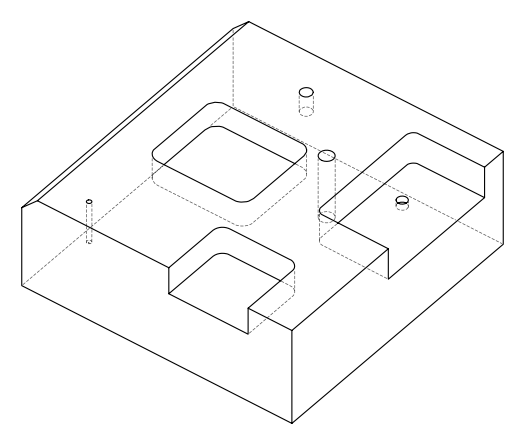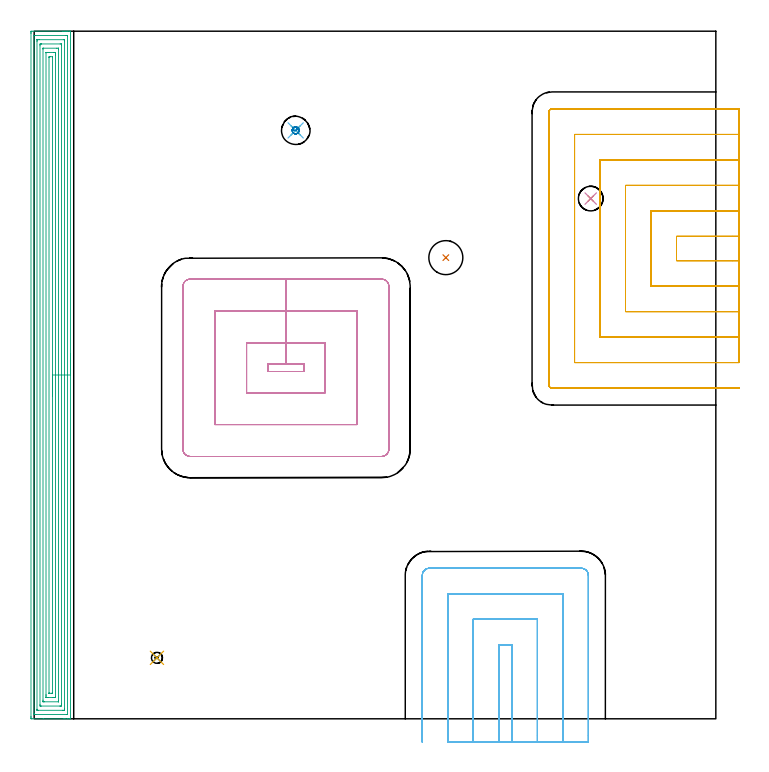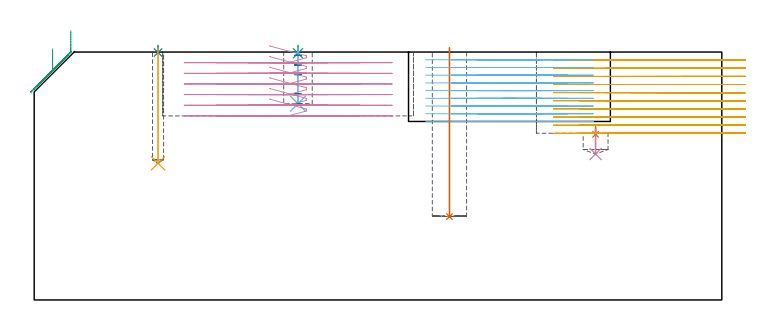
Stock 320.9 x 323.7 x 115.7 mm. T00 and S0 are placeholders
(PLAN: 12 operations, 8 tool changes, 85.1 min)
(1 SPOT_DRILL | STEP1POCKET | NXT0321_9005460120000 | 0.04 min | 4177 mm3)
(2 SPOT_DRILL_1 | STEP1POCKET_1 | NXT0321_9005460120000 | 0.03 min | 0 mm3)
(3 SPOT_DRILL_2 | STEP1POCKET_2 | NXT0321_9005460120000 | 0.03 min | 2 mm3)
(4 DRILL_BLIND_HOLE_INTO_CENTER | STEP1POCKET | NXT0301_087 | 0.06 min | 963 mm3)
(5 DRILL_BLIND_HOLE_INTO_CENTER_1 | STEP1POCKET_1 | UGT0301_447 | 0.22 min | 1068 mm3)
(6 DRILL_BLIND_HOLE_INTO_CENTER_2 | STEP1POCKET_2 | NXT0301_128 | 0.11 min | 2596 mm3)
(7 INDEXABLE_INSERT_DRILL_BLIND_HOLE_FROM_SOLID | STEP1POCKET_3 | NXT0302_003 | 0.32 min | 15382 mm3)
(8 MILL_ROUGH_BLIND_HOLE_CONTOUR | STEP1POCKET_2 | NXT0201_013 | Spiral | 0.39 min | 745 mm3)
(9 AREA_MILL | FG_CHAMFER_SURFACE | UGT0205_001 | 18.43 min | 55997 mm3)
(10 MILL_RECTANGULAR_POCKET | POCKET_RECTANGULAR_STRAIGHT | UGT0201_094 | Follow Part, ap 5, ae 75% | 10.35 min | 356229 mm3)
(11 MILL_SLOT | SLOT_PARTIAL_RECTANGULAR | NXT0201_012 | Follow Part, ap 4, ae 75% | 37.9 min | 477591 mm3)
(12 MILL_SLOT_1 | SLOT_PARTIAL_RECTANGULAR_1 | NXT0201_012 | Follow Part, ap 4, ae 75% | 17.22 min | 239045 mm3)
(TOOL NXT0321_9005460120000 | NC Spot Drill, 142deg, 12mm, Carbide, Uncoated | D12 PA142 FL30 Z2)
(TOOL NXT0301_087 | Carbide Drill 11.6mm [860.1-1160-058A1-MM 2214] | D11.6 PA140 FL72 Z2)
(TOOL UGT0301_447 | Carbide Drill 5.2 mm | D5.2 PA118 FL52 Z2)
(TOOL NXT0301_128 | Carbide Drill 12mm [861.1-1200-036A1-GP GC34] | D12 PA150 FL37.4 Z2)
(TOOL NXT0302_003 | Index. Insert Drill 16mm [880-D1600L20-05] | D16 PA176 FL80 Z2)
(TOOL NXT0201_013 | ENDMILL 10mm | D10 FL30 Z4)
(TOOL UGT0205_001 | Chamfer Mill 20 x 3 x 45 deg. | D20 FL50 Z2)
(TOOL UGT0201_094 | End mill 20 mm | D20 FL38 Z4)
(TOOL NXT0201_012 | ENDMILL 16mm [2P460-1600-NA 1630] | D16 FL38 Z6)
(OP 1 SPOT_DRILL)
G17 G21 G94 G90
T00 M6
G54
G17 G0 G90 X262. Y244.9 S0 M3
G43 Z125.7 H0
G94 G81 G98 Z77.301 F250. R80.8
G80
M5
M2
(OP 2 SPOT_DRILL_1)
G17 G21 G94 G90
T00 M6
G54
G17 G0 G90 X57.8 Y28.7 S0 M3
G43 Z125.7 H0
G94 G81 G98 Z115.476 F250. R118.7
G80
M5
M2
(OP 3 SPOT_DRILL_2)
G17 G21 G94 G90
T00 M6
G54
G17 G0 G90 X123.1 Y277. S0 M3
G43 Z125.7 H0
G94 G81 G98 Z115.128 F250. R118.7
G80
M5
M2
(OP 4 DRILL_BLIND_HOLE_INTO_CENTER)
G17 G21 G94 G90
T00 M6
G54
G17 G0 G90 X262. Y244.9 S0 M3
G43 Z125.7 H1
G94 G81 G98 Z68.1 F250. R79.8
G80
M5
M2
(OP 5 DRILL_BLIND_HOLE_INTO_CENTER_1)
G17 G21 G94 G90
T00 M6
G54
G17 G0 G90 X57.8 Y28.7 S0 M3
G43 Z125.7 H0
G94 G81 G98 Z63.8 F250. R117.7
G80
M5
M2
(OP 6 DRILL_BLIND_HOLE_INTO_CENTER_2)
G17 G21 G94 G90
T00 M6
G54
G17 G0 G90 X123.1 Y277. S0 M3
G43 Z125.7 H1
G94 G81 G98 Z91.6 F250. R117.7
G80
M5
M2
(OP 7 INDEXABLE_INSERT_DRILL_BLIND_HOLE_FROM_SOLID)
G17 G21 G94 G90
T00 M6
G54
G17 G0 G90 X193.8 Y217.1 S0 M3
G43 Z125.7 H1
G94 G81 G98 Z38.9 F250. R117.7
G80
M5
M2
(OP 8 MILL_ROUGH_BLIND_HOLE_CONTOUR)
G17 G21 G94 G90
T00 M6
G54
G17 G0 G90 X123.1 Y277. S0 M3
G43 Z125.7 H0
Z114.183
G94 G3 X123.713 Y278.037 R0.7 F250.
X122.305 Y278.446 R1.037
X121.654 Y276.205 R1.65
X122.305 Y278.446 R-1.65
X121.98 Y277.326 R0.825
X123.1 Y277. R0.825
G0 Z109.667
G3 X123.713 Y278.037 R0.7
X122.305 Y278.446 R1.037
X121.654 Y276.205 R1.65
X122.305 Y278.446 R-1.65
X121.98 Y277.326 R0.825
X123.1 Y277. R0.825
G0 Z105.15
G3 X123.713 Y278.037 R0.7
X122.305 Y278.446 R1.037
X121.654 Y276.205 R1.65
X122.305 Y278.446 R-1.65
X121.98 Y277.326 R0.825
X123.1 Y277. R0.825
G0 Z100.633
G3 X123.713 Y278.037 R0.7
X122.305 Y278.446 R1.037
X121.654 Y276.205 R1.65
X122.305 Y278.446 R-1.65
X121.98 Y277.326 R0.825
X123.1 Y277. R0.825
G0 Z96.117
G3 X123.713 Y278.037 R0.7
X122.305 Y278.446 R1.037
X121.654 Y276.205 R1.65
X122.305 Y278.446 R-1.65
X121.98 Y277.326 R0.825
X123.1 Y277. R0.825
G0 Z91.6
G3 X123.713 Y278.037 R0.7
X122.305 Y278.446 R1.037
X121.654 Y276.205 R1.65
X122.305 Y278.446 R-1.65
X121.98 Y277.326 R0.825
X123.1 Y277. R0.825
G0 Z125.7
M5
M2
(OP 9 AREA_MILL)
G17 G21 G94 G90
T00 M6
G54
G17 G0 G90 X17.1 Y171.85 S1061 M3
G43 Z125.7 H0
G94 G1 Y171.812 Z124.828 F250.
Y171.698 Z123.963
Y171.509 Z123.112
Y171.247 Z122.28
Y170.913 Z121.474
Y170.51 Z120.7
Y170.042 Z119.964
Y169.51 Z119.272
Y168.921 Z118.629
Y168.278 Z118.039
Y167.586 Z117.508
Y166.85 Z117.04
Y166.076 Z116.637
Y165.27 Z116.303
Y164.438 Z116.041
Y163.586 Z115.852
Y162.722 Z115.738
Y161.85 Z115.7
Y0.17
X17.097 Y0.009 Z115.688
X17.089 Y0.007 Z115.68
X16.741 Y0. Z115.34
X16.419 Z115.018
X15.746 Z114.341
X14.527 Z113.124
X13.98 Z112.574
X4.269 Z102.866
X-1.029 Y0.001 Z97.569
X-1.242 Y0.004 Z97.356
X-1.492 Y0.009 Z97.106
X-1.495 Y0.145 Z97.103
X-1.499 Y0.617 Z97.101
X-1.5 Y1.094 Z97.1
Y322.667
X-1.499 Y323.083 Z97.101
X-1.495 Y323.555 Z97.103
X-1.492 Y323.691 Z97.106
X-1.029 Y323.7 Z97.569
X13.371 Z111.966
X13.98 Z112.574
X14.527 Z113.124
X14.863 Z113.459
X15.41 Z114.006
X15.746 Z114.341
X16.418 Z115.018
X16.741 Z115.341
X17.089 Y323.693 Z115.68
X17.097 Y323.691 Z115.688
X17.1 Y323.53 Z115.7
Y161.85
X15.686 Z114.286
X15.685 Y2.091 Z114.285
X15.684 Y2.039 Z114.284
X15.682 Y2.015 Z114.282
X15.68 Y2.01 Z114.28
X15.66 Y2.008 Z114.26
X15.261 Y2.001 Z113.861
X0.737 Z99.337
X0.25 Y2.003 Z98.85
X0.025 Y2.01 Z98.625
X-0.079 Y2.022 Z98.521
X-0.085 Y2.341 Z98.515
Y2.403
Y321.609
X-0.084 Y321.661 Z98.516
X-0.082 Y321.685 Z98.518
X-0.08 Y321.69 Z98.52
X-0.06 Y321.692 Z98.54
X0.339 Y321.699 Z98.939
X14.863 Z113.463
X15.35 Y321.697 Z113.95
X15.576 Y321.69 Z114.176
X15.679 Y321.678 Z114.279
X15.685 Y321.359 Z114.285
Y321.297
X15.686 Y161.85 Z114.286
X14.272 Z112.872
X14.271 Y4.789 Z112.871
X14.269 Y4.19 Z112.869
X14.266 Y4.043 Z112.866
X14.265 Y4.015 Z112.865
X14.229 Y4.009 Z112.829
X14.165 Y4.002 Z112.765
X13.98 Y4.001 Z112.58
X13.285 Y4. Z111.885
X1.807 Y4.001 Z100.407
X1.62 Y4.004 Z100.22
X1.433 Y4.01 Z100.033
X1.335 Y4.022 Z99.935
X1.332 Y4.092 Z99.932
X1.331 Y4.19 Z99.931
X1.329 Y4.484 Z99.929
Y318.912
X1.331 Y319.51 Z99.931
X1.334 Y319.657 Z99.934
X1.335 Y319.685 Z99.935
X1.371 Y319.691 Z99.971
X1.435 Y319.698 Z100.035
X1.62 Y319.699 Z100.22
X2.315 Y319.7 Z100.915
X13.794 Y319.699 Z112.394
X13.98 Y319.695 Z112.58
X14.167 Y319.69 Z112.767
X14.265 Y319.678 Z112.865
X14.268 Y319.608 Z112.868
X14.269 Y319.51 Z112.869
X14.271 Y319.216 Z112.871
X14.272 Y161.85 Z112.872
X12.857 Z111.457
Y6.87
X12.854 Y6.222 Z111.454
X12.85 Y6.012 Z111.45
X12.644 Y6.007 Z111.244
X12.214 Y6. Z110.814
X12.191 Z110.791
X3.362 Z101.962
X2.952 Y6.005 Z101.552
X2.753 Y6.01 Z101.353
X2.75 Y6.124 Z101.35
X2.744 Y6.626 Z101.344
X2.743 Y316.83 Z101.343
X2.746 Y317.478 Z101.346
X2.75 Y317.688 Z101.35
X2.956 Y317.693 Z101.556
X3.386 Y317.7 Z101.986
X3.409 Z102.009
X12.238 Z110.838
X12.648 Y317.695 Z111.248
X12.847 Y317.69 Z111.447
X12.85 Y317.576 Z111.45
X12.856 Y317.074 Z111.456
X12.857 Y161.85 Z111.457
X11.443 Z110.043
Y8.43
X11.441 Y8.204 Z110.041
X11.438 Y8.054 Z110.038
X11.436 Y8.008 Z110.036
X11.432 Y8.006 Z110.032
X11.412 Y8.003 Z110.012
X11.332 Y8.001 Z109.932
X4.917 Y8. Z103.517
X4.269 Y8.004 Z102.869
X4.177 Y8.007 Z102.777
X4.169 Y8.008 Z102.769
X4.164 Y8.047 Z102.764
X4.16 Y8.167 Z102.76
X4.158 Y8.317 Z102.758
X4.157 Y8.769 Z102.757
Y315.27
X4.159 Y315.496 Z102.759
X4.162 Y315.646 Z102.762
X4.164 Y315.692 Z102.764
X4.169 Y315.694 Z102.769
X4.188 Y315.697 Z102.788
X4.269 Y315.699 Z102.869
X10.683 Y315.7 Z109.283
X11.332 Y315.696 Z109.932
X11.423 Y315.693 Z110.023
X11.431 Y315.691 Z110.031
X11.436 Y315.652 Z110.036
X11.44 Y315.533 Z110.04
X11.442 Y315.383 Z110.042
X11.443 Y315.157 Z110.043
Y315.044
Y161.85
X10.029 Z108.629
X10.028 Y10.208 Z108.628
X10.027 Y10.091 Z108.627
X10.024 Y10.034 Z108.624
X10.022 Y10.012 Z108.622
X9.996 Y10.007 Z108.596
X9.566 Y10.002 Z108.166
X9.12 Y10. Z107.72
X8.683 Z107.283
X6.472 Z105.072
X6.034 Y10.001 Z104.634
X5.586 Y10.003 Z104.186
X5.578 Y10.01 Z104.178
X5.575 Y10.014 Z104.175
X5.572 Y10.443 Z104.172
X5.571 Y10.911 Z104.171
Y11.336
X5.572 Y313.492 Z104.172
X5.573 Y313.609 Z104.173
X5.576 Y313.666 Z104.176
X5.578 Y313.688 Z104.178
X5.604 Y313.693 Z104.204
X6.034 Y313.698 Z104.634
X6.48 Y313.7 Z105.08
X6.917 Z105.517
X9.128 Z107.728
X9.566 Y313.699 Z108.166
X10.014 Y313.697 Z108.614
X10.022 Y313.69 Z108.622
X10.025 Y313.686 Z108.625
X10.028 Y313.257 Z108.628
X10.029 Y312.789 Z108.629
Y312.364
Y161.85
X8.615 Z107.215
X8.614 Y12.299 Z107.214
X8.613 Y12.229 Z107.213
X8.608 Y12.033 Z107.208
X8.253 Y12.01 Z106.853
X8.025 Y12.002 Z106.625
X7.049 Y12.001 Z105.649
X7.025 Y12.003 Z105.625
X7.003 Y12.01 Z105.603
X6.992 Y12.017 Z105.592
X6.99 Y12.041 Z105.59
X6.986 Y12.16 Z105.586
Y311.401
X6.987 Y311.471 Z105.587
X6.992 Y311.667 Z105.592
X7.347 Y311.69 Z105.947
X7.575 Y311.698 Z106.175
X8.551 Y311.699 Z107.151
X8.575 Y311.697 Z107.175
X8.597 Y311.69 Z107.197
X8.608 Y311.683 Z107.208
X8.61 Y311.659 Z107.21
X8.614 Y311.541 Z107.214
X8.615 Y161.85 Z107.215
Y160.978 Z107.253
Y160.113 Z107.367
Y159.262 Z107.555
Y158.43 Z107.818
Y157.624 Z108.152
Y156.85 Z108.554
Y156.114 Z109.023
Y155.422 Z109.554
Y154.779 Z110.144
Y154.19 Z110.787
Y153.658 Z111.479
Y153.19 Z112.215
Y152.787 Z112.989
Y152.453 Z113.795
Y152.191 Z114.627
Y152.002 Z115.478
Y151.888 Z116.343
Y151.85 Z117.215
G0 Z125.7
M5
M2
(OP 10 MILL_RECTANGULAR_POCKET)
G17 G21 G94 G90
T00 M6
G54
G17 G0 G90 X110. Y164.232 S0 M3
G43 Z125.7 H0
Z118.7
G94 G1 Y163.5 Z118.504 F250.
X127. Z113.949
Y167. Z113.011
X118.5 Z110.733
X110. F500.
Y163.5
X127.
Y167.
X118.5
Y177.
X100.
Y153.5
X137.
Y177.
X118.5
Y192.
X85.
Y138.5
X152.
Y192.
X118.5
Y207.
X73.5
G3 X70. Y203.5 R3.5
G1 Y127.
G3 X73.5 Y123.5 R3.5
G1 X163.5
G3 X167. Y127. R3.5
G1 Y203.5
G3 X163.5 Y207. R3.5
G1 X118.5
X117.5
G0 X110. Y164.232 Z113.733
G1 Y163.5 Z113.537 F250.
X127. Z108.982
Y167. Z108.044
X118.5 Z105.767
X110. F500.
Y163.5
X127.
Y167.
X118.5
Y177.
X100.
Y153.5
X137.
Y177.
X118.5
Y192.
X85.
Y138.5
X152.
Y192.
X118.5
Y207.
X73.5
G3 X70. Y203.5 R3.5
G1 Y127.
G3 X73.5 Y123.5 R3.5
G1 X163.5
G3 X167. Y127. R3.5
G1 Y203.5
G3 X163.5 Y207. R3.5
G1 X118.5
X117.5
G0 X110. Y164.232 Z108.767
G1 Y163.5 Z108.57 F250.
X127. Z104.015
Y167. Z103.078
X118.5 Z100.8
X110. F500.
Y163.5
X127.
Y167.
X118.5
Y177.
X100.
Y153.5
X137.
Y177.
X118.5
Y192.
X85.
Y138.5
X152.
Y192.
X118.5
Y207.
X73.5
G3 X70. Y203.5 R3.5
G1 Y127.
G3 X73.5 Y123.5 R3.5
G1 X163.5
G3 X167. Y127. R3.5
G1 Y203.5
G3 X163.5 Y207. R3.5
G1 X118.5
X117.5
G0 X110. Y164.232 Z103.8
G1 Y163.5 Z103.604 F250.
X127. Z99.049
Y167. Z98.111
X118.5 Z95.833
X110. F500.
Y163.5
X127.
Y167.
X118.5
Y177.
X100.
Y153.5
X137.
Y177.
X118.5
Y192.
X85.
Y138.5
X152.
Y192.
X118.5
Y207.
X73.5
G3 X70. Y203.5 R3.5
G1 Y127.
G3 X73.5 Y123.5 R3.5
G1 X163.5
G3 X167. Y127. R3.5
G1 Y203.5
G3 X163.5 Y207. R3.5
G1 X118.5
X117.5
G0 X110. Y164.232 Z98.833
G1 Y163.5 Z98.637 F250.
X127. Z94.082
Y167. Z93.144
X118.5 Z90.867
X110. F500.
Y163.5
X127.
Y167.
X118.5
Y177.
X100.
Y153.5
X137.
Y177.
X118.5
Y192.
X85.
Y138.5
X152.
Y192.
X118.5
Y207.
X73.5
G3 X70. Y203.5 R3.5
G1 Y127.
G3 X73.5 Y123.5 R3.5
G1 X163.5
G3 X167. Y127. R3.5
G1 Y203.5
G3 X163.5 Y207. R3.5
G1 X118.5
X117.5
G0 X110. Y164.232 Z93.867
G1 Y163.5 Z93.671 F250.
X127. Z89.115
Y167. Z88.178
X118.5 Z85.9
X110. F500.
Y163.5
X127.
Y167.
X118.5
Y177.
X100.
Y153.5
X137.
Y177.
X118.5
Y192.
X85.
Y138.5
X152.
Y192.
X118.5
Y207.
X73.5
G3 X70. Y203.5 R3.5
G1 Y127.
G3 X73.5 Y123.5 R3.5
G1 X163.5
G3 X167. Y127. R3.5
G1 Y203.5
G3 X163.5 Y207. R3.5
G1 X118.5
X117.5
G0 Z125.7
M5
M2
(OP 11 MILL_SLOT)
G17 G21 G94 G90
T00 M6
G54
G17 G0 G90 X331.9 Y227.1 S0 M3
G43 Z125.7 H1
Z111.91
G94 G1 X328.9 F250.
X302.4 F500.
Y215.7
X328.9
X331.9 F250.
Y239.1
X328.9
X290.4 F500.
Y203.7
X328.9
X331.9 F250.
Y251.1
X328.9
X278.4 F500.
Y191.7
X328.9
X331.9 F250.
Y263.1
X328.9
X266.4 F500.
Y179.7
X328.9
X331.9 F250.
Y275.1
X328.9
X254.4 F500.
Y167.7
X328.9
X331.9 F250.
Y287.1
X328.9
X243.7 F500.
G3 X242.4 Y285.8 R1.3
G1 Y157.
G3 X243.7 Y155.7 R1.3
G1 X328.9
X331.9 F250.
G0 Y227.1 Z108.12
G1 X328.9
X302.4 F500.
Y215.7
X328.9
X331.9 F250.
Y239.1
X328.9
X290.4 F500.
Y203.7
X328.9
X331.9 F250.
Y251.1
X328.9
X278.4 F500.
Y191.7
X328.9
X331.9 F250.
Y263.1
X328.9
X266.4 F500.
Y179.7
X328.9
X331.9 F250.
Y275.1
X328.9
X254.4 F500.
Y167.7
X328.9
X331.9 F250.
Y287.1
X328.9
X243.7 F500.
G3 X242.4 Y285.8 R1.3
G1 Y157.
G3 X243.7 Y155.7 R1.3
G1 X328.9
X331.9 F250.
G0 Y227.1 Z104.33
G1 X328.9
X302.4 F500.
Y215.7
X328.9
X331.9 F250.
Y239.1
X328.9
X290.4 F500.
Y203.7
X328.9
X331.9 F250.
Y251.1
X328.9
X278.4 F500.
Y191.7
X328.9
X331.9 F250.
Y263.1
X328.9
X266.4 F500.
Y179.7
X328.9
X331.9 F250.
Y275.1
X328.9
X254.4 F500.
Y167.7
X328.9
X331.9 F250.
Y287.1
X328.9
X243.7 F500.
G3 X242.4 Y285.8 R1.3
G1 Y157.
G3 X243.7 Y155.7 R1.3
G1 X328.9
X331.9 F250.
G0 Y227.1 Z100.54
G1 X328.9
X302.4 F500.
Y215.7
X328.9
X331.9 F250.
Y239.1
X328.9
X290.4 F500.
Y203.7
X328.9
X331.9 F250.
Y251.1
X328.9
X278.4 F500.
Y191.7
X328.9
X331.9 F250.
Y263.1
X328.9
X266.4 F500.
Y179.7
X328.9
X331.9 F250.
Y275.1
X328.9
X254.4 F500.
Y167.7
X328.9
X331.9 F250.
Y287.1
X328.9
X243.7 F500.
G3 X242.4 Y285.8 R1.3
G1 Y157.
G3 X243.7 Y155.7 R1.3
G1 X328.9
X331.9 F250.
G0 Y227.1 Z96.75
G1 X328.9
X302.4 F500.
Y215.7
X328.9
X331.9 F250.
Y239.1
X328.9
X290.4 F500.
Y203.7
X328.9
X331.9 F250.
Y251.1
X328.9
X278.4 F500.
Y191.7
X328.9
X331.9 F250.
Y263.1
X328.9
X266.4 F500.
Y179.7
X328.9
X331.9 F250.
Y275.1
X328.9
X254.4 F500.
Y167.7
X328.9
X331.9 F250.
Y287.1
X328.9
X243.7 F500.
G3 X242.4 Y285.8 R1.3
G1 Y157.
G3 X243.7 Y155.7 R1.3
G1 X328.9
X331.9 F250.
G0 Y227.1 Z92.96
G1 X328.9
X302.4 F500.
Y215.7
X328.9
X331.9 F250.
Y239.1
X328.9
X290.4 F500.
Y203.7
X328.9
X331.9 F250.
Y251.1
X328.9
X278.4 F500.
Y191.7
X328.9
X331.9 F250.
Y263.1
X328.9
X266.4 F500.
Y179.7
X328.9
X331.9 F250.
Y275.1
X328.9
X254.4 F500.
Y167.7
X328.9
X331.9 F250.
Y287.1
X328.9
X243.7 F500.
G3 X242.4 Y285.8 R1.3
G1 Y157.
G3 X243.7 Y155.7 R1.3
G1 X328.9
X331.9 F250.
G0 Y227.1 Z89.17
G1 X328.9
X302.4 F500.
Y215.7
X328.9
X331.9 F250.
Y239.1
X328.9
X290.4 F500.
Y203.7
X328.9
X331.9 F250.
Y251.1
X328.9
X278.4 F500.
Y191.7
X328.9
X331.9 F250.
Y263.1
X328.9
X266.4 F500.
Y179.7
X328.9
X331.9 F250.
Y275.1
X328.9
X254.4 F500.
Y167.7
X328.9
X331.9 F250.
Y287.1
X328.9
X243.7 F500.
G3 X242.4 Y285.8 R1.3
G1 Y157.
G3 X243.7 Y155.7 R1.3
G1 X328.9
X331.9 F250.
G0 Y227.1 Z85.38
G1 X328.9
X302.4 F500.
Y215.7
X328.9
X331.9 F250.
Y239.1
X328.9
X290.4 F500.
Y203.7
X328.9
X331.9 F250.
Y251.1
X328.9
X278.4 F500.
Y191.7
X328.9
X331.9 F250.
Y263.1
X328.9
X266.4 F500.
Y179.7
X328.9
X331.9 F250.
Y275.1
X328.9
X254.4 F500.
Y167.7
X328.9
X331.9 F250.
Y287.1
X328.9
X243.7 F500.
G3 X242.4 Y285.8 R1.3
G1 Y157.
G3 X243.7 Y155.7 R1.3
G1 X328.9
X331.9 F250.
G0 Y227.1 Z81.59
G1 X328.9
X302.4 F500.
Y215.7
X328.9
X331.9 F250.
Y239.1
X328.9
X290.4 F500.
Y203.7
X328.9
X331.9 F250.
Y251.1
X328.9
X278.4 F500.
Y191.7
X328.9
X331.9 F250.
Y263.1
X328.9
X266.4 F500.
Y179.7
X328.9
X331.9 F250.
Y275.1
X328.9
X254.4 F500.
Y167.7
X328.9
X331.9 F250.
Y287.1
X328.9
X243.7 F500.
G3 X242.4 Y285.8 R1.3
G1 Y157.
G3 X243.7 Y155.7 R1.3
G1 X328.9
X331.9 F250.
G0 Y227.1 Z77.8
G1 X328.9
X302.4 F500.
Y215.7
X328.9
X331.9 F250.
Y239.1
X328.9
X290.4 F500.
Y203.7
X328.9
X331.9 F250.
Y251.1
X328.9
X278.4 F500.
Y191.7
X328.9
X331.9 F250.
Y263.1
X328.9
X266.4 F500.
Y179.7
X328.9
X331.9 F250.
Y275.1
X328.9
X254.4 F500.
Y167.7
X328.9
X331.9 F250.
Y287.1
X328.9
X243.7 F500.
G3 X242.4 Y285.8 R1.3
G1 Y157.
G3 X243.7 Y155.7 R1.3
G1 X328.9
X331.9 F250.
G0 Z125.7
M5
M2
(OP 12 MILL_SLOT_1)
G17 G21 G94 G90
T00 M6
G54
G17 G0 G90 X224.9 Y-11. S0 M3
G43 Z125.7 H1
Z112.1
G94 G1 Y-8. F250.
Y34.9 F500.
X218.7
Y-8.
Y-11. F250.
X236.9
Y-8.
Y46.9 F500.
X206.7
Y-8.
Y-11. F250.
X248.9
Y-8.
Y58.9 F500.
X194.7
Y-8.
Y-11. F250.
X260.9
Y-8.
Y67.5 F500.
G3 X257.5 Y70.9 R3.4
G1 X186.1
G3 X182.7 Y67.5 R3.4
G1 Y-8.
Y-11. F250.
G0 X224.9 Z108.5
G1 Y-8.
Y34.9 F500.
X218.7
Y-8.
Y-11. F250.
X236.9
Y-8.
Y46.9 F500.
X206.7
Y-8.
Y-11. F250.
X248.9
Y-8.
Y58.9 F500.
X194.7
Y-8.
Y-11. F250.
X260.9
Y-8.
Y67.5 F500.
G3 X257.5 Y70.9 R3.4
G1 X186.1
G3 X182.7 Y67.5 R3.4
G1 Y-8.
Y-11. F250.
G0 X224.9 Z104.9
G1 Y-8.
Y34.9 F500.
X218.7
Y-8.
Y-11. F250.
X236.9
Y-8.
Y46.9 F500.
X206.7
Y-8.
Y-11. F250.
X248.9
Y-8.
Y58.9 F500.
X194.7
Y-8.
Y-11. F250.
X260.9
Y-8.
Y67.5 F500.
G3 X257.5 Y70.9 R3.4
G1 X186.1
G3 X182.7 Y67.5 R3.4
G1 Y-8.
Y-11. F250.
G0 X224.9 Z101.3
G1 Y-8.
Y34.9 F500.
X218.7
Y-8.
Y-11. F250.
X236.9
Y-8.
Y46.9 F500.
X206.7
Y-8.
Y-11. F250.
X248.9
Y-8.
Y58.9 F500.
X194.7
Y-8.
Y-11. F250.
X260.9
Y-8.
Y67.5 F500.
G3 X257.5 Y70.9 R3.4
G1 X186.1
G3 X182.7 Y67.5 R3.4
G1 Y-8.
Y-11. F250.
G0 X224.9 Z97.7
G1 Y-8.
Y34.9 F500.
X218.7
Y-8.
Y-11. F250.
X236.9
Y-8.
Y46.9 F500.
X206.7
Y-8.
Y-11. F250.
X248.9
Y-8.
Y58.9 F500.
X194.7
Y-8.
Y-11. F250.
X260.9
Y-8.
Y67.5 F500.
G3 X257.5 Y70.9 R3.4
G1 X186.1
G3 X182.7 Y67.5 R3.4
G1 Y-8.
Y-11. F250.
G0 X224.9 Z94.1
G1 Y-8.
Y34.9 F500.
X218.7
Y-8.
Y-11. F250.
X236.9
Y-8.
Y46.9 F500.
X206.7
Y-8.
Y-11. F250.
X248.9
Y-8.
Y58.9 F500.
X194.7
Y-8.
Y-11. F250.
X260.9
Y-8.
Y67.5 F500.
G3 X257.5 Y70.9 R3.4
G1 X186.1
G3 X182.7 Y67.5 R3.4
G1 Y-8.
Y-11. F250.
G0 X224.9 Z90.5
G1 Y-8.
Y34.9 F500.
X218.7
Y-8.
Y-11. F250.
X236.9
Y-8.
Y46.9 F500.
X206.7
Y-8.
Y-11. F250.
X248.9
Y-8.
Y58.9 F500.
X194.7
Y-8.
Y-11. F250.
X260.9
Y-8.
Y67.5 F500.
G3 X257.5 Y70.9 R3.4
G1 X186.1
G3 X182.7 Y67.5 R3.4
G1 Y-8.
Y-11. F250.
G0 X224.9 Z86.9
G1 Y-8.
Y34.9 F500.
X218.7
Y-8.
Y-11. F250.
X236.9
Y-8.
Y46.9 F500.
X206.7
Y-8.
Y-11. F250.
X248.9
Y-8.
Y58.9 F500.
X194.7
Y-8.
Y-11. F250.
X260.9
Y-8.
Y67.5 F500.
G3 X257.5 Y70.9 R3.4
G1 X186.1
G3 X182.7 Y67.5 R3.4
G1 Y-8.
Y-11. F250.
G0 X224.9 Z83.3
G1 Y-8.
Y34.9 F500.
X218.7
Y-8.
Y-11. F250.
X236.9
Y-8.
Y46.9 F500.
X206.7
Y-8.
Y-11. F250.
X248.9
Y-8.
Y58.9 F500.
X194.7
Y-8.
Y-11. F250.
X260.9
Y-8.
Y67.5 F500.
G3 X257.5 Y70.9 R3.4
G1 X186.1
G3 X182.7 Y67.5 R3.4
G1 Y-8.
Y-11. F250.
G0 Z125.7
M5
M2
